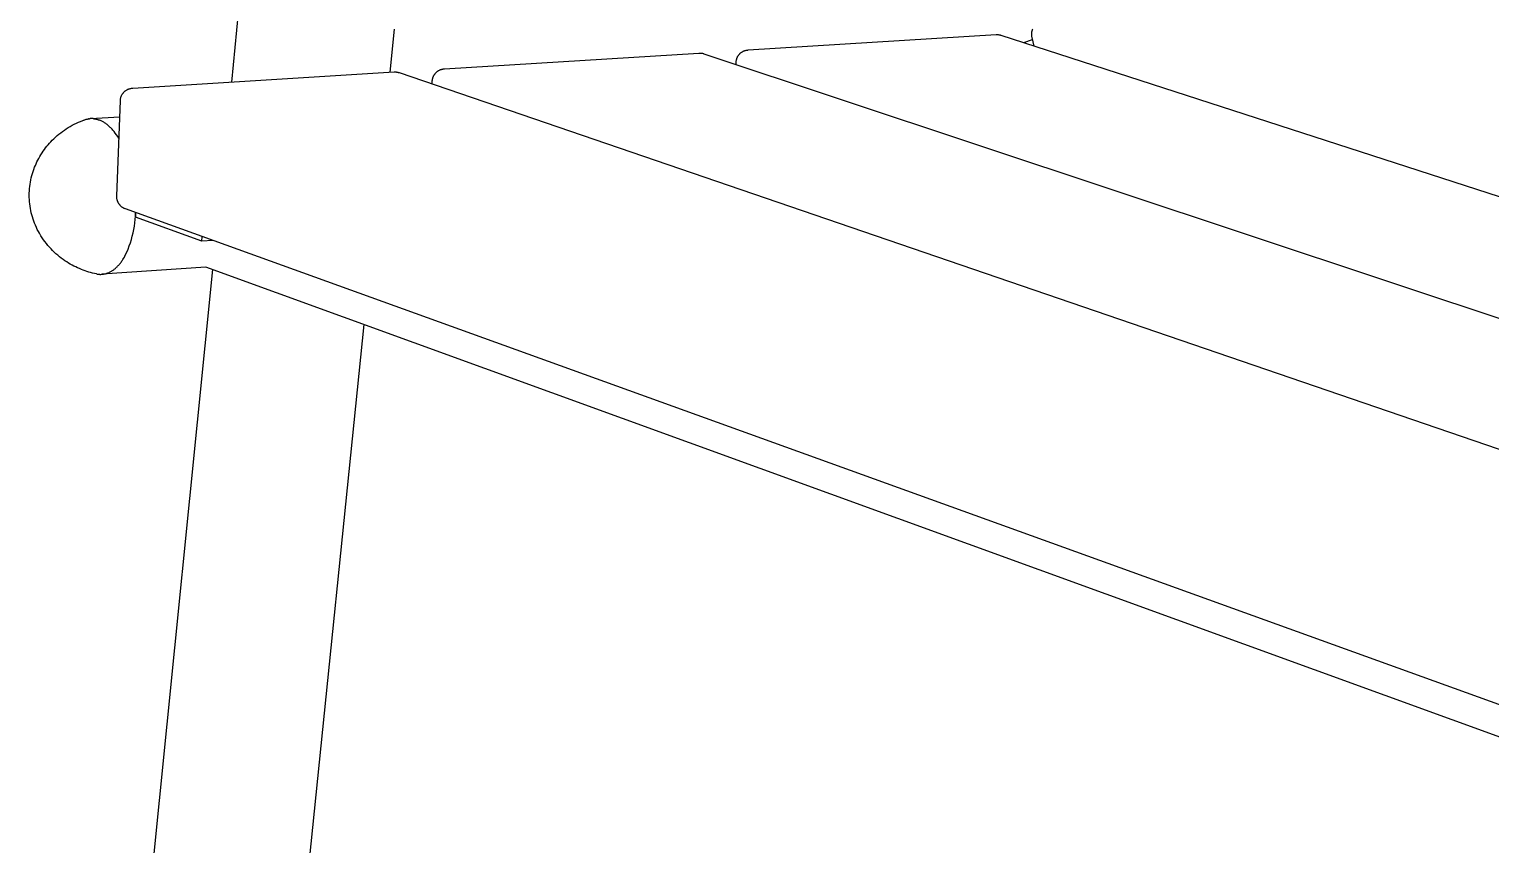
# Model space of a CAD drawing. Header units: millimetres. Extents: x -2163 to 4354, y -841 to 3711.
# Drawn here: x -1407.3 to -938.2, y 811.9 to 1073.8 of the extents above; entities that cross this region are included whole.
import ezdxf

# ---------------------------------------------------------------- set-up
doc = ezdxf.new("R2010")
doc.units = ezdxf.units.MM
doc.header["$MEASUREMENT"] = 0
doc.layers.add('Utwórz2D linie widoczne', color=7, linetype='Continuous', true_color=0x000000)

msp = doc.modelspace()

# ---------------------------------------------------------------- linework, layer by layer
at = {"layer": 'Utwórz2D linie widoczne'}
for p, q in [((-1342.34, 1056.87), (-1340.11, 1079.04)), ((-1290.21, 1073.83), (-1291.62, 1060.02)), ((-1176.56, 1067.16), (-1096.95, 1072.09)), ((-1096.95, 1072.09), (-1096.81, 1072.1)), ((-1096.81, 1072.1), (-1096.67, 1072.1)), ((-1096.67, 1072.1), (-1096.53, 1072.1)), ((-1096.53, 1072.1), (-1096.39, 1072.09)), ((-1096.39, 1072.09), (-1096.25, 1072.08)), ((-1096.25, 1072.08), (-1096.11, 1072.06)), ((-1096.11, 1072.06), (-1095.97, 1072.04)), ((-1095.97, 1072.04), (-1095.83, 1072.01)), ((-1095.83, 1072.01), (-1095.69, 1071.98)), ((-1095.69, 1071.98), (-1095.56, 1071.94)), ((-1095.56, 1071.94), (-1095.42, 1071.9)), ((-1095.42, 1071.9), (50.8, 700.27)), ((-1088.11, 1069.53), (-1085.24, 1070.49)), ((-1085.54, 1072.43), (-1085.53, 1072.56)), ((-1085.54, 1072.29), (-1085.54, 1072.43)), ((-1085.54, 1072.15), (-1085.54, 1072.29)), ((-1085.54, 1072.02), (-1085.54, 1072.15)), ((-1085.53, 1071.88), (-1085.54, 1072.02)), ((-1085.53, 1072.56), (-1085.51, 1072.7)), ((-1085.52, 1071.75), (-1085.53, 1071.88)), ((-1085.5, 1071.61), (-1085.52, 1071.75)), ((-1085.51, 1072.7), (-1085.49, 1072.83)), ((-1085.48, 1071.48), (-1085.5, 1071.61)), ((-1085.49, 1072.83), (-1085.47, 1072.96)), ((-1085.45, 1071.34), (-1085.48, 1071.48)), ((-1085.47, 1072.96), (-1085.44, 1073.1)), ((-1085.42, 1071.21), (-1085.45, 1071.34)), ((-1085.44, 1073.1), (-1085.41, 1073.23)), ((-1084.71, 1068.43), (-1085.42, 1071.21)), ((-1085.41, 1073.23), (-1085.37, 1073.36)), ((-1085.37, 1073.36), (-1085.33, 1073.49)), ((-1085.33, 1073.49), (-1085.28, 1073.62)), ((-1085.28, 1073.62), (-1085.23, 1073.74)), ((-1085.23, 1073.74), (-1085.18, 1073.87)), ((-1274.04, 1061.11), (-1192.34, 1066.18)), ((-1192.34, 1066.18), (-1192.19, 1066.18)), ((-1192.19, 1066.18), (-1192.04, 1066.18)), ((-1192.04, 1066.18), (-1191.9, 1066.18)), ((-1191.9, 1066.18), (-1191.75, 1066.17)), ((-1191.75, 1066.17), (-1191.61, 1066.16)), ((-1191.61, 1066.16), (-1191.46, 1066.14)), ((-1191.46, 1066.14), (-1191.32, 1066.12)), ((-1191.32, 1066.12), (-1191.17, 1066.09)), ((-1191.17, 1066.09), (-1191.03, 1066.05)), ((-1191.03, 1066.05), (-1190.89, 1066.01)), ((-1190.89, 1066.01), (-1190.75, 1065.97)), ((-1190.75, 1065.97), (38.61, 656.52)), ((-1179.98, 1064.9), (-1179.92, 1065.02)), ((-1179.92, 1065.02), (-1179.85, 1065.14)), ((-1179.85, 1065.14), (-1179.78, 1065.26)), ((-1179.78, 1065.26), (-1179.7, 1065.37)), ((-1179.7, 1065.37), (-1179.62, 1065.49)), ((-1179.62, 1065.49), (-1179.54, 1065.6)), ((-1179.54, 1065.6), (-1179.45, 1065.71)), ((-1179.45, 1065.71), (-1179.36, 1065.81)), ((-1179.36, 1065.81), (-1179.27, 1065.91)), ((-1179.27, 1065.91), (-1179.17, 1066.01)), ((-1179.17, 1066.01), (-1179.07, 1066.11)), ((-1179.07, 1066.11), (-1178.96, 1066.2)), ((-1178.96, 1066.2), (-1178.86, 1066.29)), ((-1178.86, 1066.29), (-1178.75, 1066.37)), ((-1178.75, 1066.37), (-1178.63, 1066.45)), ((-1178.63, 1066.45), (-1178.52, 1066.53)), ((-1178.52, 1066.53), (-1178.4, 1066.6)), ((-1178.4, 1066.6), (-1178.28, 1066.67)), ((-1178.28, 1066.67), (-1178.15, 1066.73)), ((-1178.15, 1066.73), (-1178.03, 1066.79)), ((-1178.03, 1066.79), (-1177.9, 1066.85)), ((-1177.9, 1066.85), (-1177.77, 1066.9)), ((-1177.77, 1066.9), (-1177.64, 1066.94)), ((-1177.64, 1066.94), (-1177.51, 1066.99)), ((-1177.51, 1066.99), (-1177.38, 1067.02)), ((-1177.38, 1067.02), (-1177.24, 1067.06)), ((-1177.24, 1067.06), (-1177.11, 1067.09)), ((-1177.11, 1067.09), (-1176.97, 1067.11)), ((-1176.97, 1067.11), (-1176.83, 1067.13)), ((-1176.83, 1067.13), (-1176.7, 1067.15)), ((-1176.7, 1067.15), (-1176.56, 1067.16)), ((-1276.37, 1060.23), (-1276.26, 1060.31)), ((-1276.26, 1060.31), (-1276.15, 1060.39)), ((-1276.15, 1060.39), (-1276.03, 1060.47)), ((-1276.03, 1060.47), (-1275.91, 1060.54)), ((-1275.91, 1060.54), (-1275.79, 1060.61)), ((-1275.79, 1060.61), (-1275.66, 1060.68)), ((-1275.66, 1060.68), (-1275.54, 1060.74)), ((-1275.54, 1060.74), (-1275.41, 1060.8)), ((-1275.41, 1060.8), (-1275.28, 1060.85)), ((-1275.28, 1060.85), (-1275.14, 1060.9)), ((-1275.14, 1060.9), (-1275.01, 1060.94)), ((-1275.01, 1060.94), (-1274.87, 1060.98)), ((-1274.87, 1060.98), (-1274.74, 1061.01)), ((-1274.74, 1061.01), (-1274.6, 1061.04)), ((-1274.6, 1061.04), (-1274.46, 1061.06)), ((-1274.46, 1061.06), (-1274.32, 1061.08)), ((-1274.32, 1061.08), (-1274.18, 1061.1)), ((-1274.18, 1061.1), (-1274.04, 1061.11)), ((-1180.43, 1062.53), (-1180.39, 1063.3)), ((-1180.39, 1063.43), (-1180.37, 1063.57)), ((-1180.39, 1063.3), (-1180.39, 1063.43)), ((-1180.37, 1063.57), (-1180.35, 1063.71)), ((-1180.35, 1063.71), (-1180.33, 1063.85)), ((-1180.33, 1063.85), (-1180.3, 1063.98)), ((-1180.3, 1063.98), (-1180.27, 1064.12)), ((-1180.27, 1064.12), (-1180.23, 1064.25)), ((-1180.23, 1064.25), (-1180.19, 1064.38)), ((-1180.19, 1064.38), (-1180.14, 1064.51)), ((-1180.14, 1064.51), (-1180.09, 1064.64)), ((-1180.09, 1064.64), (-1180.04, 1064.77)), ((-1180.04, 1064.77), (-1179.98, 1064.9)), ((-1374.11, 1054.9), (-1290.23, 1060.1)), ((-1290.23, 1060.1), (-1290.1, 1060.11)), ((-1290.1, 1060.11), (-1289.96, 1060.11)), ((-1289.96, 1060.11), (-1289.82, 1060.11)), ((-1289.82, 1060.11), (-1289.68, 1060.1)), ((-1289.68, 1060.1), (-1289.54, 1060.09)), ((-1289.54, 1060.09), (-1289.4, 1060.07)), ((-1289.4, 1060.07), (-1289.26, 1060.05)), ((-1289.26, 1060.05), (-1289.12, 1060.03)), ((-1289.12, 1060.03), (-1288.99, 1060)), ((-1288.99, 1060), (-1288.85, 1059.96)), ((-1288.85, 1059.96), (-1288.72, 1059.93)), ((-1288.72, 1059.93), (-1288.58, 1059.88)), ((-1288.58, 1059.88), (-27.9, 628.02)), ((-1277.97, 1056.25), (-1277.94, 1057.19)), ((-1277.94, 1057.19), (-1277.93, 1057.33)), ((-1277.93, 1057.33), (-1277.91, 1057.47)), ((-1277.91, 1057.47), (-1277.89, 1057.61)), ((-1277.89, 1057.61), (-1277.87, 1057.75)), ((-1277.87, 1057.75), (-1277.84, 1057.88)), ((-1277.84, 1057.88), (-1277.81, 1058.02)), ((-1277.81, 1058.02), (-1277.77, 1058.16)), ((-1277.77, 1058.16), (-1277.73, 1058.29)), ((-1277.73, 1058.29), (-1277.68, 1058.42)), ((-1277.68, 1058.42), (-1277.63, 1058.56)), ((-1277.63, 1058.56), (-1277.58, 1058.69)), ((-1277.58, 1058.69), (-1277.52, 1058.81)), ((-1277.52, 1058.81), (-1277.45, 1058.94)), ((-1277.45, 1058.94), (-1277.38, 1059.06)), ((-1277.38, 1059.06), (-1277.31, 1059.18)), ((-1277.31, 1059.18), (-1277.23, 1059.3)), ((-1277.23, 1059.3), (-1277.15, 1059.42)), ((-1277.15, 1059.42), (-1277.07, 1059.53)), ((-1277.07, 1059.53), (-1276.98, 1059.64)), ((-1276.98, 1059.64), (-1276.89, 1059.74)), ((-1276.89, 1059.74), (-1276.79, 1059.85)), ((-1276.79, 1059.85), (-1276.69, 1059.95)), ((-1276.69, 1059.95), (-1276.59, 1060.04)), ((-1276.59, 1060.04), (-1276.48, 1060.14)), ((-1276.48, 1060.14), (-1276.37, 1060.23)), ((-1379.22, 1020.18), (-1378.07, 1050.91)), ((-1378.07, 1051.06), (-1378.05, 1051.2)), ((-1378.07, 1050.91), (-1378.07, 1051.06)), ((-1378.05, 1051.2), (-1378.03, 1051.34)), ((-1378.03, 1051.34), (-1378.01, 1051.48)), ((-1378.01, 1051.48), (-1377.98, 1051.62)), ((-1377.98, 1051.62), (-1377.95, 1051.76)), ((-1377.95, 1051.76), (-1377.91, 1051.9)), ((-1377.91, 1051.9), (-1377.87, 1052.04)), ((-1377.87, 1052.04), (-1377.82, 1052.17)), ((-1377.82, 1052.17), (-1377.77, 1052.31)), ((-1377.77, 1052.31), (-1377.71, 1052.44)), ((-1377.71, 1052.44), (-1377.65, 1052.57)), ((-1377.65, 1052.57), (-1377.59, 1052.7)), ((-1377.59, 1052.7), (-1377.52, 1052.82)), ((-1377.52, 1052.82), (-1377.44, 1052.94)), ((-1377.44, 1052.94), (-1377.36, 1053.06)), ((-1377.36, 1053.06), (-1377.28, 1053.18)), ((-1377.28, 1053.18), (-1377.2, 1053.3)), ((-1377.2, 1053.3), (-1377.11, 1053.41)), ((-1377.11, 1053.41), (-1377.01, 1053.52)), ((-1377.01, 1053.52), (-1376.91, 1053.62)), ((-1376.91, 1053.62), (-1376.81, 1053.72)), ((-1376.81, 1053.72), (-1376.71, 1053.82)), ((-1376.71, 1053.82), (-1376.6, 1053.92)), ((-1376.6, 1053.92), (-1376.49, 1054.01)), ((-1376.49, 1054.01), (-1376.38, 1054.09)), ((-1376.38, 1054.09), (-1376.26, 1054.18)), ((-1376.26, 1054.18), (-1376.14, 1054.26)), ((-1376.14, 1054.26), (-1376.02, 1054.33)), ((-1376.02, 1054.33), (-1375.89, 1054.4)), ((-1375.89, 1054.4), (-1375.77, 1054.47)), ((-1375.77, 1054.47), (-1375.64, 1054.53)), ((-1375.64, 1054.53), (-1375.5, 1054.59)), ((-1375.5, 1054.59), (-1375.37, 1054.64)), ((-1375.37, 1054.64), (-1375.24, 1054.69)), ((-1375.24, 1054.69), (-1375.1, 1054.73)), ((-1375.1, 1054.73), (-1374.96, 1054.77)), ((-1374.96, 1054.77), (-1374.82, 1054.8)), ((-1374.82, 1054.8), (-1374.68, 1054.83)), ((-1374.68, 1054.83), (-1374.54, 1054.86)), ((-1374.54, 1054.86), (-1374.4, 1054.88)), ((-1374.4, 1054.88), (-1374.26, 1054.89)), ((-1374.26, 1054.89), (-1374.11, 1054.9)), ((-1396.04, 1041.43), (-1395.43, 1041.84)), ((-1395.43, 1041.84), (-1394.8, 1042.24)), ((-1394.8, 1042.24), (-1394.16, 1042.61)), ((-1394.16, 1042.61), (-1393.52, 1042.97)), ((-1393.52, 1042.97), (-1392.86, 1043.32)), ((-1392.86, 1043.32), (-1392.19, 1043.64)), ((-1392.19, 1043.64), (-1391.52, 1043.95)), ((-1391.52, 1043.95), (-1390.83, 1044.24)), ((-1390.83, 1044.24), (-1390.14, 1044.51)), ((-1390.14, 1044.51), (-1389.45, 1044.76)), ((-1389.73, 1044.65), (-1389.75, 1044.64)), ((-1389.59, 1044.71), (-1389.45, 1044.76)), ((-1389.45, 1044.76), (-1389.24, 1044.83)), ((-1389.24, 1044.83), (-1389.03, 1044.89)), ((-1389.03, 1044.89), (-1388.82, 1044.94)), ((-1388.82, 1044.94), (-1388.61, 1044.99)), ((-1388.61, 1044.99), (-1388.39, 1045.03)), ((-1388.32, 1045.04), (-1388.39, 1045.03)), ((-1388.32, 1045.04), (-1388.24, 1045.05)), ((-1388.18, 1045.06), (-1388.24, 1045.05)), ((-1388.18, 1045.06), (-1388.09, 1045.07)), ((-1388.04, 1045.08), (-1388.09, 1045.07)), ((-1388.04, 1045.08), (-1387.94, 1045.09)), ((-1387.74, 1045.11), (-1387.94, 1045.09)), ((-1387.54, 1045.12), (-1387.74, 1045.11)), ((-1387.62, 1045.11), (-1378.27, 1045.71)), ((-1387.34, 1045.12), (-1387.54, 1045.12)), ((-1387.34, 1045.12), (-1387.34, 1045.12)), ((-1387.19, 1045.12), (-1387.34, 1045.12)), ((-1387.19, 1045.12), (-1387.19, 1045.12)), ((-1387.05, 1045.12), (-1387.19, 1045.12)), ((-1387.05, 1045.12), (-1387.04, 1045.12)), ((-1386.91, 1045.11), (-1387.04, 1045.12)), ((-1386.91, 1045.11), (-1386.89, 1045.11)), ((-1386.76, 1045.1), (-1386.89, 1045.11)), ((-1386.76, 1045.1), (-1386.74, 1045.1)), ((-1386.61, 1045.08), (-1386.74, 1045.1)), ((-1386.61, 1045.08), (-1386.4, 1045.06)), ((-1386.4, 1045.06), (-1386.19, 1045.02)), ((-1386.19, 1045.02), (-1385.99, 1044.98)), ((-1385.99, 1044.98), (-1385.78, 1044.94)), ((-1385.78, 1044.94), (-1385.57, 1044.89)), ((-1385.57, 1044.89), (-1385.38, 1044.83)), ((-1385.57, 1044.89), (-1385.57, 1044.89)), ((-1385.38, 1044.83), (-1385.19, 1044.77)), ((-1385.19, 1044.77), (-1385.01, 1044.71)), ((-1384.81, 1044.64), (-1385.01, 1044.71)), ((-1384.6, 1044.56), (-1384.81, 1044.64)), ((-1384.4, 1044.47), (-1384.6, 1044.56)), ((-1384.2, 1044.37), (-1384.4, 1044.47)), ((-1384, 1044.27), (-1384.2, 1044.37)), ((-1383.79, 1044.17), (-1384, 1044.27)), ((-1383.59, 1044.05), (-1383.79, 1044.17)), ((-1383.38, 1043.93), (-1383.59, 1044.05)), ((-1383.18, 1043.8), (-1383.38, 1043.93)), ((-1382.97, 1043.66), (-1383.18, 1043.8)), ((-1382.76, 1043.52), (-1382.97, 1043.66)), ((-1382.56, 1043.37), (-1382.76, 1043.52)), ((-1382.35, 1043.21), (-1382.56, 1043.37)), ((-1382.14, 1043.05), (-1382.35, 1043.21)), ((-1381.93, 1042.87), (-1382.14, 1043.05)), ((-1381.73, 1042.69), (-1381.93, 1042.87)), ((-1381.52, 1042.5), (-1381.73, 1042.69)), ((-1381.31, 1042.31), (-1381.52, 1042.5)), ((-1381.11, 1042.11), (-1381.31, 1042.31)), ((-1380.9, 1041.9), (-1381.11, 1042.11)), ((-1380.7, 1041.68), (-1380.9, 1041.9)), ((-1380.5, 1041.45), (-1380.7, 1041.68)), ((-1401.25, 1036.72), (-1400.82, 1037.21)), ((-1400.82, 1037.21), (-1400.38, 1037.7)), ((-1400.38, 1037.7), (-1399.93, 1038.17)), ((-1399.93, 1038.17), (-1399.46, 1038.63)), ((-1399.46, 1038.63), (-1398.91, 1039.14)), ((-1398.91, 1039.14), (-1398.35, 1039.64)), ((-1398.35, 1039.64), (-1397.8, 1040.11)), ((-1397.8, 1040.11), (-1397.23, 1040.56)), ((-1397.23, 1040.56), (-1396.64, 1041)), ((-1396.64, 1041), (-1396.04, 1041.43)), ((-1380.29, 1041.22), (-1380.5, 1041.45)), ((-1380.09, 1040.98), (-1380.29, 1041.22)), ((-1379.69, 1040.48), (-1380.09, 1040.98)), ((-1379.3, 1039.94), (-1379.69, 1040.48)), ((-1378.91, 1039.38), (-1379.3, 1039.94)), ((-1378.53, 1038.79), (-1378.91, 1039.38)), ((-1404.55, 1031.78), (-1404.26, 1032.34)), ((-1404.26, 1032.34), (-1403.93, 1032.93)), ((-1403.93, 1032.93), (-1403.58, 1033.51)), ((-1403.58, 1033.51), (-1403.22, 1034.08)), ((-1403.22, 1034.08), (-1402.84, 1034.65)), ((-1402.84, 1034.65), (-1402.46, 1035.18)), ((-1402.46, 1035.18), (-1402.07, 1035.7)), ((-1402.07, 1035.7), (-1401.67, 1036.22)), ((-1401.67, 1036.22), (-1401.25, 1036.72)), ((-1406.48, 1026.8), (-1406.29, 1027.47)), ((-1406.29, 1027.47), (-1406.08, 1028.15)), ((-1406.08, 1028.15), (-1405.85, 1028.82)), ((-1405.85, 1028.82), (-1405.6, 1029.48)), ((-1405.6, 1029.48), (-1405.35, 1030.07)), ((-1405.35, 1030.07), (-1405.1, 1030.64)), ((-1405.1, 1030.64), (-1404.83, 1031.22)), ((-1404.83, 1031.22), (-1404.55, 1031.78)), ((-1407.22, 1022.62), (-1407.15, 1023.33)), ((-1407.15, 1023.33), (-1407.06, 1024.03)), ((-1407.06, 1024.03), (-1406.94, 1024.73)), ((-1406.94, 1024.73), (-1406.81, 1025.42)), ((-1406.81, 1025.42), (-1406.65, 1026.11)), ((-1406.65, 1026.11), (-1406.48, 1026.8)), ((-1407.32, 1020.51), (-1407.31, 1021.21)), ((-1407.31, 1019.82), (-1407.32, 1020.51)), ((-1407.31, 1021.21), (-1407.28, 1021.91)), ((-1407.28, 1019.13), (-1407.31, 1019.82)), ((-1407.28, 1021.91), (-1407.22, 1022.62)), ((-1407.23, 1018.44), (-1407.28, 1019.13)), ((-1407.16, 1017.72), (-1407.23, 1018.44)), ((-1379.22, 1020.04), (-1379.22, 1020.18)), ((-1379.22, 1019.89), (-1379.22, 1020.04)), ((-1379.21, 1019.75), (-1379.22, 1019.89)), ((-1379.2, 1019.61), (-1379.21, 1019.75)), ((-1379.18, 1019.47), (-1379.2, 1019.61)), ((-1379.16, 1019.33), (-1379.18, 1019.47)), ((-1379.13, 1019.18), (-1379.16, 1019.33)), ((-1379.1, 1019.05), (-1379.13, 1019.18)), ((-1379.06, 1018.91), (-1379.1, 1019.05)), ((-1379.02, 1018.77), (-1379.06, 1018.91)), ((-1378.97, 1018.63), (-1379.02, 1018.77)), ((-1378.92, 1018.5), (-1378.97, 1018.63)), ((-1378.87, 1018.37), (-1378.92, 1018.5)), ((-1378.81, 1018.24), (-1378.87, 1018.37)), ((-1378.74, 1018.11), (-1378.81, 1018.24)), ((-1378.68, 1017.98), (-1378.74, 1018.11)), ((-1407.07, 1017.01), (-1407.16, 1017.72)), ((-1406.95, 1016.3), (-1407.07, 1017.01)), ((-1406.82, 1015.59), (-1406.95, 1016.3)), ((-1406.66, 1014.9), (-1406.82, 1015.59)), ((-1406.49, 1014.21), (-1406.66, 1014.9)), ((-1406.3, 1013.53), (-1406.49, 1014.21)), ((-1406.08, 1012.85), (-1406.3, 1013.53)), ((-1378.6, 1017.86), (-1378.68, 1017.98)), ((-1378.53, 1017.74), (-1378.6, 1017.86)), ((-1378.44, 1017.62), (-1378.53, 1017.74)), ((-1378.36, 1017.51), (-1378.44, 1017.62)), ((-1378.27, 1017.39), (-1378.36, 1017.51)), ((-1378.18, 1017.29), (-1378.27, 1017.39)), ((-1378.08, 1017.18), (-1378.18, 1017.29)), ((-1377.98, 1017.08), (-1378.08, 1017.18)), ((-1377.88, 1016.98), (-1377.98, 1017.08)), ((-1377.77, 1016.88), (-1377.88, 1016.98)), ((-1377.66, 1016.79), (-1377.77, 1016.88)), ((-1377.55, 1016.7), (-1377.66, 1016.79)), ((-1377.43, 1016.62), (-1377.55, 1016.7)), ((-1377.32, 1016.54), (-1377.43, 1016.62)), ((-1377.19, 1016.46), (-1377.32, 1016.54)), ((-1377.07, 1016.39), (-1377.19, 1016.46)), ((-1376.94, 1016.32), (-1377.07, 1016.39)), ((-1376.82, 1016.26), (-1376.94, 1016.32)), ((-1376.69, 1016.2), (-1376.82, 1016.26)), ((-1376.55, 1016.14), (-1376.69, 1016.2)), ((-1376.42, 1016.09), (-1376.55, 1016.14)), ((-126.66, 564.78), (-1376.42, 1016.09)), ((-1373.3, 1012.74), (-1373.22, 1013.83)), ((-1373.17, 1014.92), (-1373.23, 1013.45)), ((-1351.91, 1005.75), (-1373.23, 1013.45)), ((-1373.22, 1013.83), (-1373.18, 1014.92)), ((-1405.85, 1012.18), (-1406.08, 1012.85)), ((-1405.59, 1011.51), (-1405.85, 1012.18)), ((-1405.32, 1010.85), (-1405.59, 1011.51)), ((-1405.03, 1010.19), (-1405.32, 1010.85)), ((-1404.72, 1009.55), (-1405.03, 1010.19)), ((-1404.39, 1008.91), (-1404.72, 1009.55)), ((-1404.04, 1008.29), (-1404.39, 1008.91)), ((-1373.98, 1008.43), (-1373.76, 1009.5)), ((-1373.76, 1009.5), (-1373.57, 1010.57)), ((-1373.57, 1010.57), (-1373.42, 1011.66)), ((-1373.42, 1011.66), (-1373.3, 1012.74)), ((-1403.68, 1007.67), (-1404.04, 1008.29)), ((-1403.57, 1007.49), (-1403.68, 1007.67)), ((-1403.16, 1006.85), (-1403.57, 1007.49)), ((-1402.73, 1006.22), (-1403.16, 1006.85)), ((-1402.28, 1005.6), (-1402.73, 1006.22)), ((-1401.82, 1005), (-1402.28, 1005.6)), ((-1401.34, 1004.41), (-1401.82, 1005)), ((-1400.84, 1003.84), (-1401.34, 1004.41)), ((-1375.6, 1003.22), (-1375.21, 1004.24)), ((-1375.21, 1004.24), (-1374.85, 1005.27)), ((-1374.85, 1005.27), (-1374.53, 1006.31)), ((-1374.53, 1006.31), (-1374.24, 1007.37)), ((-1374.24, 1007.37), (-1373.98, 1008.43)), ((-1351.91, 1005.75), (-1351.85, 1007.22)), ((-1348.43, 1005.99), (-1351.91, 1005.75)), ((-1400.33, 1003.28), (-1400.84, 1003.84)), ((-1399.8, 1002.73), (-1400.33, 1003.28)), ((-1399.27, 1002.22), (-1399.8, 1002.73)), ((-1398.73, 1001.72), (-1399.27, 1002.22)), ((-1398.18, 1001.24), (-1398.73, 1001.72)), ((-1397.62, 1000.77), (-1398.18, 1001.24)), ((-1397.05, 1000.33), (-1397.62, 1000.77)), ((-1396.47, 999.9), (-1397.05, 1000.33)), ((-1395.87, 999.48), (-1396.47, 999.9)), ((-1395.26, 999.08), (-1395.87, 999.48)), ((-1377.74, 999.17), (-1377.57, 999.4)), ((-1377.57, 999.4), (-1377.41, 999.64)), ((-1377.41, 999.64), (-1377.25, 999.89)), ((-1377.25, 999.89), (-1377.09, 1000.14)), ((-1377.09, 1000.14), (-1376.78, 1000.67)), ((-1376.78, 1000.67), (-1376.48, 1001.22)), ((-1376.48, 1001.22), (-1376.02, 1002.21)), ((-1376.02, 1002.21), (-1375.6, 1003.22)), ((-1394.71, 998.73), (-1395.26, 999.08)), ((-1394.14, 998.4), (-1394.71, 998.73)), ((-1393.57, 998.07), (-1394.14, 998.4)), ((-1392.99, 997.77), (-1393.57, 998.07)), ((-1392.4, 997.47), (-1392.99, 997.77)), ((-1391.8, 997.19), (-1392.4, 997.47)), ((-1391.2, 996.93), (-1391.8, 997.19)), ((-1390.59, 996.68), (-1391.2, 996.93)), ((-1390.01, 996.45), (-1390.59, 996.68)), ((-1389.41, 996.23), (-1390.01, 996.45)), ((-1388.82, 996.03), (-1389.41, 996.23)), ((-1388.21, 995.85), (-1388.82, 996.03)), ((-1387.61, 995.68), (-1388.21, 995.85)), ((-1387, 995.52), (-1387.61, 995.68)), ((-1386.37, 995.37), (-1387, 995.52)), ((-1385.73, 995.23), (-1386.37, 995.37)), ((-1385.73, 995.23), (-1385.56, 995.2)), ((-1385.56, 995.2), (-1385.39, 995.17)), ((-1385.39, 995.17), (-1385.22, 995.15)), ((-1385.22, 995.15), (-1385.09, 995.13)), ((-1385.09, 995.13), (-1385.07, 995.13)), ((-1385.07, 995.13), (-1384.94, 995.12)), ((-1384.94, 995.12), (-1384.93, 995.12)), ((-1384.93, 995.12), (-1384.79, 995.11)), ((-1384.79, 995.11), (-1384.78, 995.11)), ((-1384.78, 995.11), (-1384.64, 995.1)), ((-1384.64, 995.1), (-1384.5, 995.1)), ((-1384.64, 995.1), (-1384.64, 995.1)), ((-1384.5, 995.1), (-1384.49, 995.1)), ((-1384.49, 995.1), (-1384.31, 995.1)), ((-1384.31, 995.1), (-1384.12, 995.11)), ((-1384.12, 995.11), (-1383.93, 995.12)), ((-1383.93, 995.12), (-1383.74, 995.14)), ((-1350.67, 997.44), (-1383.89, 995.12)), ((-1383.74, 995.14), (-1383.65, 995.15)), ((-1383.65, 995.15), (-1383.59, 995.16)), ((-1383.59, 995.16), (-1383.51, 995.17)), ((-1383.56, 647.09), (-1348.4, 996.62)), ((-1383.51, 995.17), (-1383.44, 995.18)), ((-1383.44, 995.18), (-1383.23, 995.22)), ((-1383.23, 995.22), (-1383.01, 995.26)), ((-1383.01, 995.26), (-1382.8, 995.31)), ((-1382.8, 995.31), (-1382.59, 995.37)), ((-1382.59, 995.37), (-1382.38, 995.44)), ((-1382.38, 995.44), (-1382.24, 995.48)), ((-1382.38, 995.44), (-1382.38, 995.44)), ((-1382.24, 995.48), (-1382.23, 995.49)), ((-1382.23, 995.49), (-1382.1, 995.54)), ((-1382.1, 995.54), (-1382.08, 995.55)), ((-1382.08, 995.55), (-1381.89, 995.62)), ((-1381.89, 995.62), (-1381.7, 995.7)), ((-1381.7, 995.7), (-1381.51, 995.79)), ((-1381.51, 995.79), (-1381.33, 995.89)), ((-1381.33, 995.89), (-1381.14, 995.99)), ((-1381.14, 995.99), (-1380.95, 996.09)), ((-1380.95, 996.09), (-1380.77, 996.21)), ((-1380.77, 996.21), (-1380.58, 996.33)), ((-1380.58, 996.33), (-1380.39, 996.46)), ((-1380.39, 996.46), (-1380.21, 996.59)), ((-1380.21, 996.59), (-1380.03, 996.73)), ((-1380.03, 996.73), (-1379.84, 996.88)), ((-1379.84, 996.88), (-1379.66, 997.03)), ((-1379.66, 997.03), (-1379.48, 997.19)), ((-1379.48, 997.19), (-1379.3, 997.36)), ((-1379.3, 997.36), (-1379.12, 997.53)), ((-1379.12, 997.53), (-1378.94, 997.71)), ((-1378.94, 997.71), (-1378.76, 997.9)), ((-1378.76, 997.9), (-1378.59, 998.1)), ((-1378.59, 998.1), (-1378.42, 998.3)), ((-1378.42, 998.3), (-1378.24, 998.51)), ((-1378.24, 998.51), (-1378.07, 998.72)), ((-1378.07, 998.72), (-1377.9, 998.94)), ((-1377.9, 998.94), (-1377.74, 999.17)), ((-119.51, 549.97), (-1350.67, 997.44)), ((-1299.89, 978.99), (-1334.2, 642.65))]:
    msp.add_line(p, q, dxfattribs=at)

doc.saveas('drawing.dxf')
